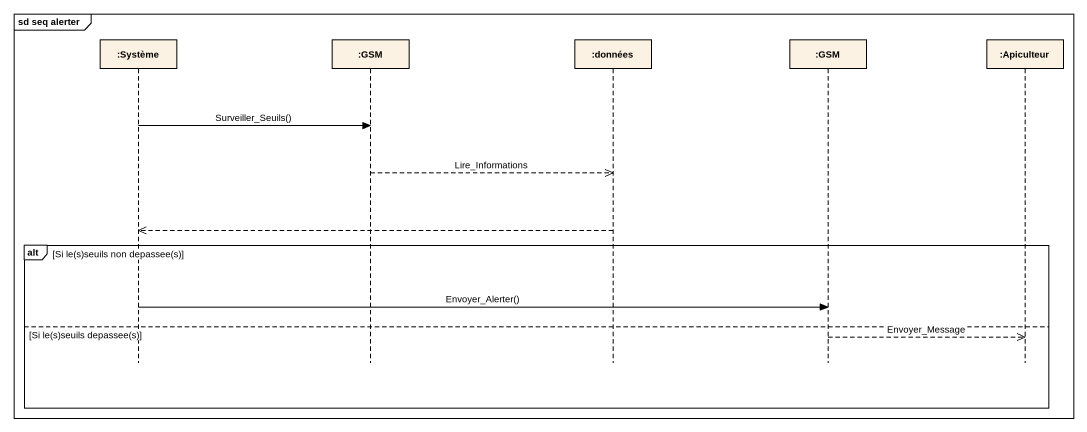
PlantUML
@startuml
mainframe sd seq alerter
hide footbox
participant ":Système" as Système
participant ":GSM" as GSM
participant ":données" as données
participant ":GSM" as GSM_2
participant ":Apiculteur" as Apiculteur

Système -> GSM : Surveiller_Seuils()
GSM -->> données : Lire_Informations
données -->> Système
alt Si le(s)seuils non depassee(s)
  Système -> GSM_2 : Envoyer_Alerter()
else Si le(s)seuils depassee(s)
  GSM_2 -->> Apiculteur : Envoyer_Message
end
@enduml
